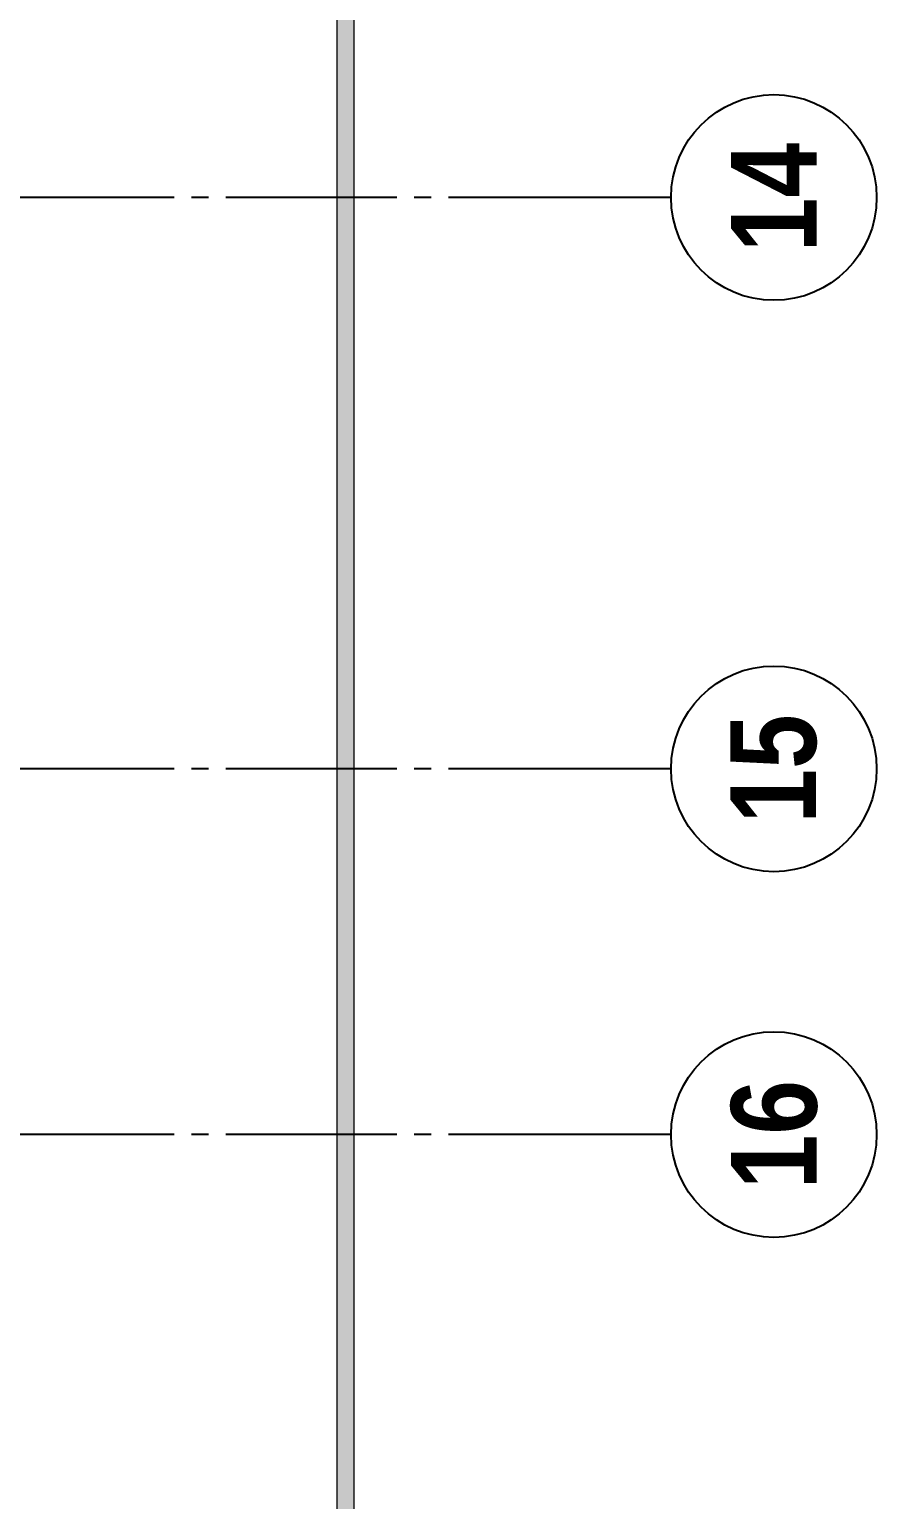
# Model space of a CAD drawing. Header units: millimetres. Extents: x -3973692 to -2843767, y 592734 to 838475.
# Drawn here: x -3848130 to -3833292, y 636043 to 661772 of the extents above; entities that cross this region are included whole.
import ezdxf
from ezdxf.enums import TextEntityAlignment as Align

# ---------------------------------------------------------------- set-up
doc = ezdxf.new("R2010")
doc.units = ezdxf.units.MM
doc.header["$MEASUREMENT"] = 0
for name, pattern in [('CHG_XX_Cot_Ham 2$0$MB_Luoi truc$0$HTT Hidden 21', [3, 2, -1]), ('CHG_XX_Luoi truc$0$MB_Luoi truc$0$Center101', [13, 10, -1, 1, -1]), ('DIVIDE2', [15.875, 6.35, -3.175, 0, -3.175, 0, -3.175])]:
    doc.linetypes.add(name, pattern=pattern)
doc.layers.add("'S_General_Divide_3 Intermediate", color=3, linetype='DIVIDE2', lineweight=40)
doc.layers.add('CHG_XX_Cot_Ham 2$0$NS-Pier-H2', color=150, linetype='Continuous', lineweight=13)
doc.layers.add('CHG_XX_Luoi truc$0$Grid', color=34, linetype='Continuous')
doc.layers.add('CHG_XX_Luoi truc$0$Grid Line', color=251, linetype='CHG_XX_Luoi truc$0$MB_Luoi truc$0$Center101')
doc.styles.add('CHG_XX_Luoi truc$0$MB_Luoi truc$0$Grid A-F$0$VNI-HelveCB', font='')
doc.styles.get('CHG_XX_Luoi truc$0$MB_Luoi truc$0$Grid A-F$0$VNI-HelveCB').set_extended_font_data('VNI-Helve-Condense', bold=True)

# ---------------------------------------------------------------- blocks, each defined once
blk = doc.blocks.new('*U2843')
at = {"layer": 'CHG_XX_Luoi truc$0$Grid', "lineweight": -2}
blk.add_line((0, -3), (0, 0), dxfattribs=at)
blk.add_circle((0, -9), 6, dxfattribs=at)
at = {"layer": 'CHG_XX_Luoi truc$0$Grid Line'}
blk.add_line((0, 0), (0, 438), dxfattribs=at)
at = {"layer": 'CHG_XX_Luoi truc$0$Grid', "lineweight": -2, "style": 'CHG_XX_Luoi truc$0$MB_Luoi truc$0$Grid A-F$0$VNI-HelveCB'}
for tag, p in [('GRIDSUB', (0, 447)), ('GRID', (0, -9))]:
    blk.add_attdef(tag, text='', height=5, dxfattribs=at).set_placement(p, align=Align.MIDDLE)
blk = doc.blocks.new('CHG_XX_Luoi truc')
at = {"layer": 'CHG_XX_Luoi truc$0$Grid'}
ref = blk.add_blockref('*U2843', (110703, 48850), dxfattribs=dict(at, xscale=300.0000000000013, yscale=300.0000000000013, zscale=300.0000000000013, rotation=90))
ref.add_attrib('GRID', '14', dxfattribs={"lineweight": -2, "height": 1500, "rotation": 90, "style": 'CHG_XX_Luoi truc$0$MB_Luoi truc$0$Grid A-F$0$VNI-HelveCB'}).set_placement((113403, 48850), align=Align.MIDDLE)
ref = blk.add_blockref('*U2843', (110703, 38850), dxfattribs=dict(at, xscale=300.0000000000013, yscale=300.0000000000013, zscale=300.0000000000013, rotation=90))
ref.add_attrib('GRID', '15', dxfattribs={"lineweight": -2, "height": 1500, "rotation": 90, "style": 'CHG_XX_Luoi truc$0$MB_Luoi truc$0$Grid A-F$0$VNI-HelveCB'}).set_placement((113403, 38850), align=Align.MIDDLE)
ref = blk.add_blockref('*U2843', (110703, 32450), dxfattribs=dict(at, xscale=300.0000000000013, yscale=300.0000000000013, zscale=300.0000000000013, rotation=90))
ref.add_attrib('GRID', '16', dxfattribs={"lineweight": -2, "height": 1500, "rotation": 90, "style": 'CHG_XX_Luoi truc$0$MB_Luoi truc$0$Grid A-F$0$VNI-HelveCB'}).set_placement((113403, 32450), align=Align.MIDDLE)
blk = doc.blocks.new('CHG_XX_Cot_Ham 2')
at = {"layer": 'CHG_XX_Cot_Ham 2$0$NS-Pier-H2'}
h = blk.add_hatch(color=256, dxfattribs=at)
h.dxf.hatch_style = 1
h.paths.add_polyline_path([(99639.2, 163400), (-10900, 163400), (-10900, 85450), (-300, 85450), (-300, 84050), (32350, 84050), (32350, -9000), (103575.5, -9000), (106050, -6022), (106050, 158254.3)])
h.paths.add_polyline_path([(99533.7, 163100), (105750, 158110.4), (105750, 90450), (105650, 90450), (105750, 90450), (105750, 13850), (105750, 13722.3), (105750, -5913.6), (103434.7, -8700), (93599.8, -8700), (93299.8, -8700), (32650, -8700), (32650, 84350), (0, 84350), (0, 85750), (-10600, 85750), (-10600, 163100), (93600, 163100)], flags=16)
for p, q in [((106050, 158254.3), (106050, -6022)), ((105750, 90450), (105750, 13850))]:
    blk.add_line(p, q, dxfattribs=at)
at = {"layer": 'CHG_XX_Cot_Ham 2$0$NS-Pier-H2', "linetype": 'CHG_XX_Cot_Ham 2$0$MB_Luoi truc$0$HTT Hidden 21'}
blk.add_lwpolyline([(99639.2, 163400), (106050, 158254.3), (106050, -6022), (103575.5, -9000), (32350, -9000), (32350, 84050), (-300, 84050), (-300, 85450), (-10900, 85450), (-10900, 163400)], close=True, dxfattribs=at)
at = {"layer": 'CHG_XX_Cot_Ham 2$0$NS-Pier-H2'}
blk.add_blockref('CHG_XX_Luoi truc', (0, 0), dxfattribs=at)

msp = doc.modelspace()

# ---------------------------------------------------------------- block references
at = {"layer": "'S_General_Divide_3 Intermediate"}
msp.add_blockref('CHG_XX_Cot_Ham 2', (-3948495.2, 609981), dxfattribs=at)

doc.saveas('drawing.dxf')
